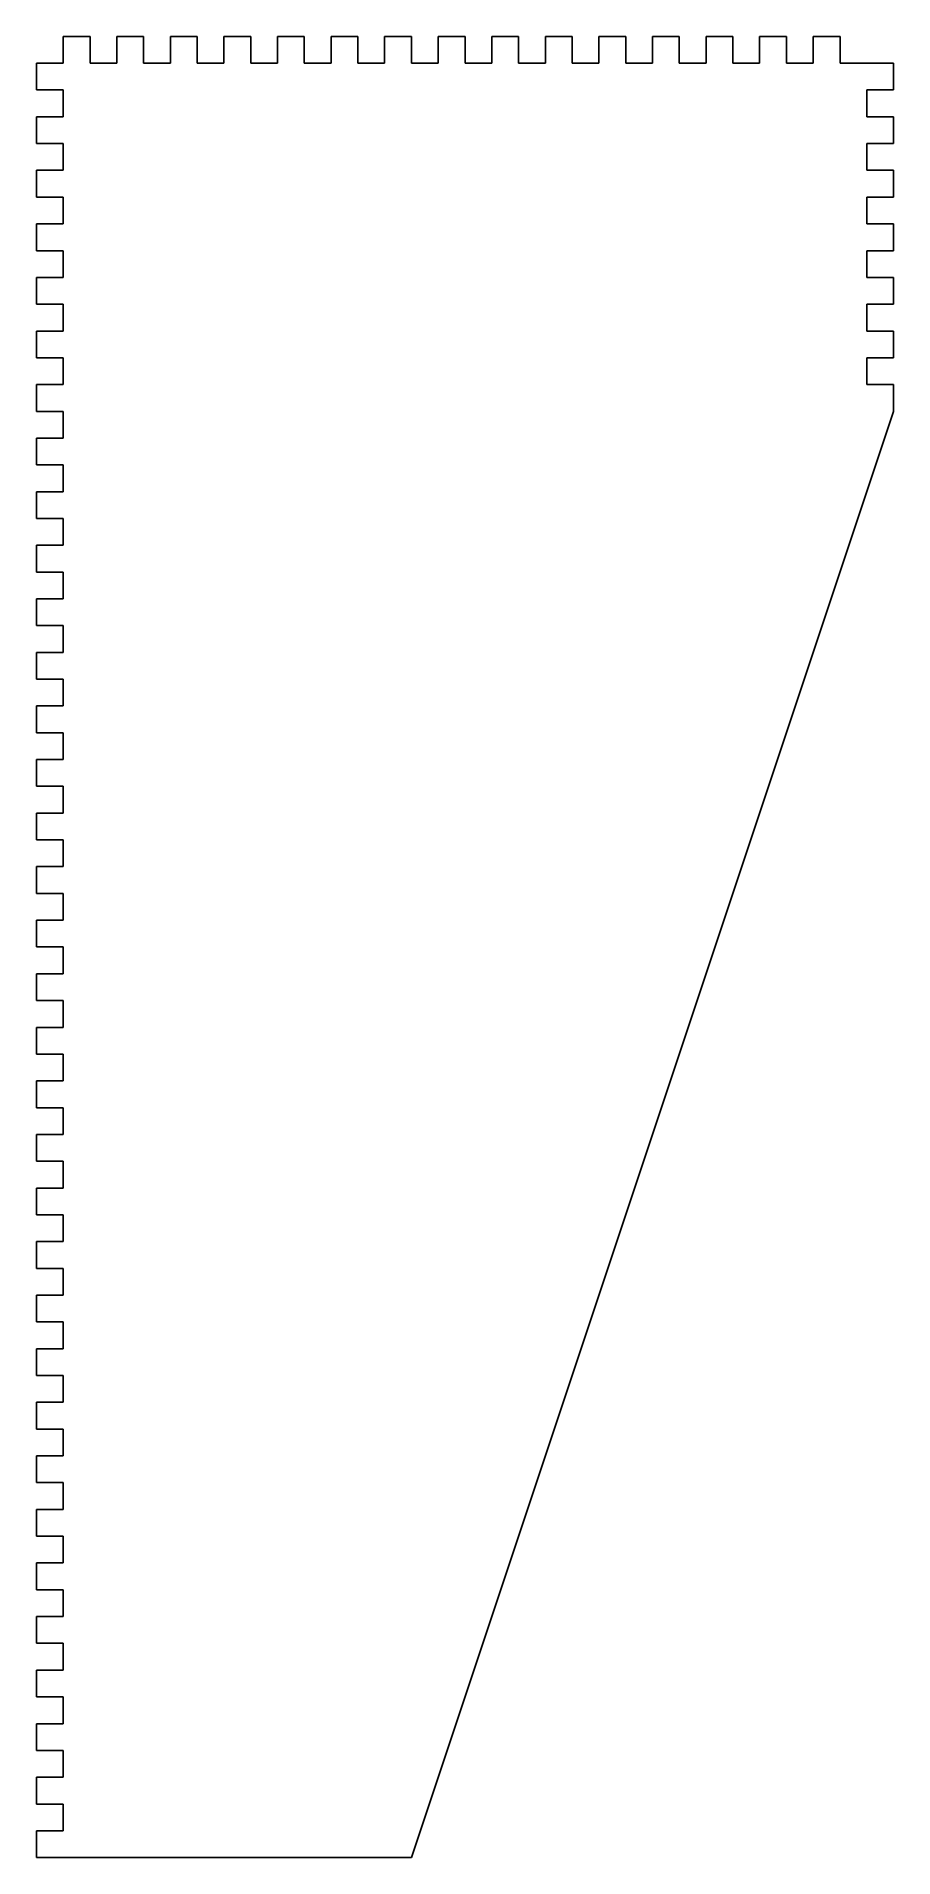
# Model space of a CAD drawing. Header units: millimetres. Extents: x -96 to 96, y -408 to 0.
import ezdxf

# ---------------------------------------------------------------- set-up
doc = ezdxf.new("R2010")
doc.units = ezdxf.units.MM
doc.layers.get('0').update_dxf_attribs({"linetype": 'CONTINUOUS'})

msp = doc.modelspace()

# ---------------------------------------------------------------- linework, layer by layer
for p, q in [((-84, 0), (-90, 0)), ((-90, 0), (-90, -6)), ((-84, -6), (-84, 0)), ((-72, 0), (-78, 0)), ((-78, 0), (-78, -6)), ((-72, -6), (-72, 0)), ((-60, 0), (-66, 0)), ((-66, 0), (-66, -6)), ((-60, -6), (-60, 0)), ((-48, 0), (-54, 0)), ((-54, 0), (-54, -6)), ((-48, -6), (-48, 0)), ((-36, 0), (-42, 0)), ((-42, 0), (-42, -6)), ((-36, -6), (-36, 0)), ((-24, 0), (-30, 0)), ((-30, 0), (-30, -6)), ((-24, -6), (-24, 0)), ((-12, 0), (-18, 0)), ((-18, 0), (-18, -6)), ((-12, -6), (-12, 0)), ((0, 0), (-6, 0)), ((-6, 0), (-6, -6)), ((0, -6), (0, 0)), ((12, 0), (6, 0)), ((6, 0), (6, -6)), ((12, -6), (12, 0)), ((24, 0), (18, 0)), ((18, 0), (18, -6)), ((24, -6), (24, 0)), ((36, 0), (30, 0)), ((30, 0), (30, -6)), ((36, -6), (36, 0)), ((48, 0), (42, 0)), ((42, 0), (42, -6)), ((48, -6), (48, 0)), ((60, 0), (54, 0)), ((54, 0), (54, -6)), ((60, -6), (60, 0)), ((72, 0), (66, 0)), ((66, 0), (66, -6)), ((72, -6), (72, 0)), ((84, 0), (78, 0)), ((78, 0), (78, -6)), ((84, -6), (84, 0)), ((-90, -6), (-96, -6)), ((-96, -6), (-96, -12)), ((-78, -6), (-84, -6)), ((-66, -6), (-72, -6)), ((-54, -6), (-60, -6)), ((-42, -6), (-48, -6)), ((-30, -6), (-36, -6)), ((-18, -6), (-24, -6)), ((-6, -6), (-12, -6)), ((6, -6), (0, -6)), ((18, -6), (12, -6)), ((30, -6), (24, -6)), ((42, -6), (36, -6)), ((54, -6), (48, -6)), ((66, -6), (60, -6)), ((78, -6), (72, -6)), ((96, -6), (84, -6)), ((96, -12), (96, -6)), ((-96, -12), (-90, -12)), ((-90, -12), (-90, -18)), ((90, -18), (90, -12)), ((90, -12), (96, -12)), ((-90, -18), (-96, -18)), ((-96, -18), (-96, -24)), ((96, -18), (90, -18)), ((96, -24), (96, -18)), ((-96, -24), (-90, -24)), ((-90, -24), (-90, -30)), ((90, -30), (90, -24)), ((90, -24), (96, -24)), ((-90, -30), (-96, -30)), ((-96, -30), (-96, -36)), ((96, -30), (90, -30)), ((96, -36), (96, -30)), ((-96, -36), (-90, -36)), ((-90, -36), (-90, -42)), ((90, -36), (96, -36)), ((90, -42), (90, -36)), ((-90, -42), (-96, -42)), ((-96, -42), (-96, -48)), ((96, -42), (90, -42)), ((96, -48), (96, -42)), ((-96, -48), (-90, -48)), ((-90, -48), (-90, -54)), ((90, -54), (90, -48)), ((90, -48), (96, -48)), ((-90, -54), (-96, -54)), ((-96, -54), (-96, -60)), ((96, -54), (90, -54)), ((96, -60), (96, -54)), ((-96, -60), (-90, -60)), ((-90, -60), (-90, -66)), ((90, -66), (90, -60)), ((90, -60), (96, -60)), ((-90, -66), (-96, -66)), ((-96, -66), (-96, -72)), ((96, -66), (90, -66)), ((96, -72), (96, -66)), ((-96, -72), (-90, -72)), ((-90, -72), (-90, -78)), ((90, -72), (96, -72)), ((90, -78), (90, -72)), ((-90, -78), (-96, -78)), ((-96, -78), (-96, -84)), ((96, -78), (90, -78)), ((96, -84), (96, -78)), ((-96, -84), (-90, -84)), ((-90, -84), (-90, -90)), ((-12, -408), (96, -84)), ((-90, -90), (-96, -90)), ((-96, -90), (-96, -96)), ((-96, -96), (-90, -96)), ((-90, -96), (-90, -102)), ((-90, -102), (-96, -102)), ((-96, -102), (-96, -108)), ((-96, -108), (-90, -108)), ((-90, -108), (-90, -114)), ((-90, -114), (-96, -114)), ((-96, -114), (-96, -120)), ((-96, -120), (-90, -120)), ((-90, -120), (-90, -126)), ((-90, -126), (-96, -126)), ((-96, -126), (-96, -132)), ((-96, -132), (-90, -132)), ((-90, -132), (-90, -138)), ((-90, -138), (-96, -138)), ((-96, -138), (-96, -144)), ((-96, -144), (-90, -144)), ((-90, -144), (-90, -150)), ((-90, -150), (-96, -150)), ((-96, -150), (-96, -156)), ((-96, -156), (-90, -156)), ((-90, -156), (-90, -162)), ((-90, -162), (-96, -162)), ((-96, -162), (-96, -168)), ((-96, -168), (-90, -168)), ((-90, -168), (-90, -174)), ((-90, -174), (-96, -174)), ((-96, -174), (-96, -180)), ((-96, -180), (-90, -180)), ((-90, -180), (-90, -186)), ((-90, -186), (-96, -186)), ((-96, -186), (-96, -192)), ((-96, -192), (-90, -192)), ((-90, -192), (-90, -198)), ((-90, -198), (-96, -198)), ((-96, -198), (-96, -204)), ((-96, -204), (-90, -204)), ((-90, -204), (-90, -210)), ((-90, -210), (-96, -210)), ((-96, -210), (-96, -216)), ((-96, -216), (-90, -216)), ((-90, -216), (-90, -222)), ((-90, -222), (-96, -222)), ((-96, -222), (-96, -228)), ((-96, -228), (-90, -228)), ((-90, -228), (-90, -234)), ((-90, -234), (-96, -234)), ((-96, -234), (-96, -240)), ((-96, -240), (-90, -240)), ((-90, -240), (-90, -246)), ((-90, -246), (-96, -246)), ((-96, -246), (-96, -252)), ((-96, -252), (-90, -252)), ((-90, -252), (-90, -258)), ((-90, -258), (-96, -258)), ((-96, -258), (-96, -264)), ((-96, -264), (-90, -264)), ((-90, -264), (-90, -270)), ((-90, -270), (-96, -270)), ((-96, -270), (-96, -276)), ((-96, -276), (-90, -276)), ((-90, -276), (-90, -282)), ((-90, -282), (-96, -282)), ((-96, -282), (-96, -288)), ((-96, -288), (-90, -288)), ((-90, -288), (-90, -294)), ((-90, -294), (-96, -294)), ((-96, -294), (-96, -300)), ((-96, -300), (-90, -300)), ((-90, -300), (-90, -306)), ((-90, -306), (-96, -306)), ((-96, -306), (-96, -312)), ((-96, -312), (-90, -312)), ((-90, -312), (-90, -318)), ((-90, -318), (-96, -318)), ((-96, -318), (-96, -324)), ((-96, -324), (-90, -324)), ((-90, -324), (-90, -330)), ((-90, -330), (-96, -330)), ((-96, -330), (-96, -336)), ((-96, -336), (-90, -336)), ((-90, -336), (-90, -342)), ((-90, -342), (-96, -342)), ((-96, -342), (-96, -348)), ((-96, -348), (-90, -348)), ((-90, -348), (-90, -354)), ((-90, -354), (-96, -354)), ((-96, -354), (-96, -360)), ((-96, -360), (-90, -360)), ((-90, -360), (-90, -366)), ((-90, -366), (-96, -366)), ((-96, -366), (-96, -372)), ((-96, -372), (-90, -372)), ((-90, -372), (-90, -378)), ((-90, -378), (-96, -378)), ((-96, -378), (-96, -384)), ((-96, -384), (-90, -384)), ((-90, -384), (-90, -390)), ((-90, -390), (-96, -390)), ((-96, -390), (-96, -396)), ((-96, -396), (-90, -396)), ((-90, -396), (-90, -402)), ((-90, -402), (-96, -402)), ((-96, -402), (-96, -408)), ((-96, -408), (-12, -408))]:
    msp.add_line(p, q)

doc.saveas('drawing.dxf')
